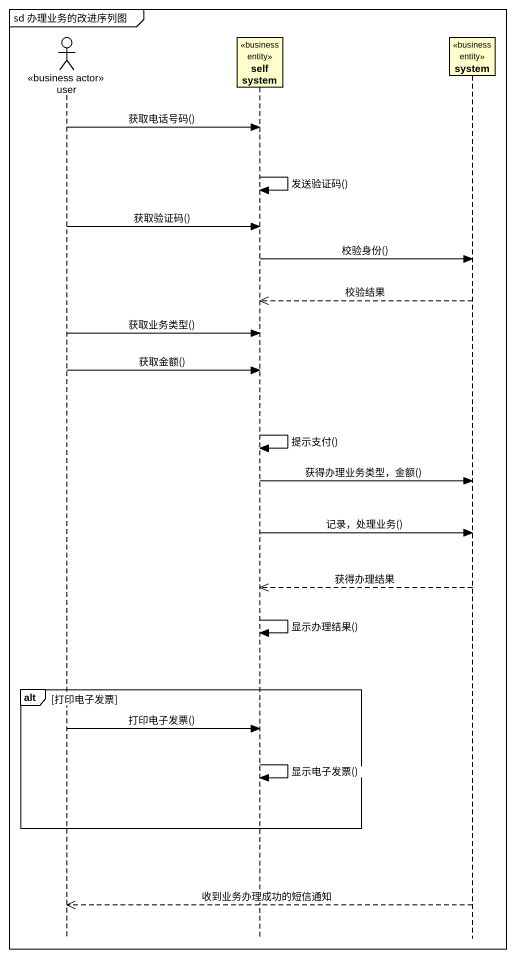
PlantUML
@startuml
mainframe sd 办理业务的改进序列图
hide footbox
actor user <<business actor>>
participant "self system" as self_system <<business entity>>
participant system <<business entity>>

user -> self_system : 获取电话号码()
self_system -> self_system : 发送验证码()
user -> self_system : 获取验证码()
self_system -> system : 校验身份()
system -->> self_system : 校验结果
user -> self_system : 获取业务类型()
user -> self_system : 获取金额()
self_system -> self_system : 提示支付()
self_system -> system : 获得办理业务类型，金额()
self_system -> system : 记录，处理业务()
system -->> self_system : 获得办理结果
self_system -> self_system : 显示办理结果()
alt 打印电子发票
  user -> self_system : 打印电子发票()
  self_system -> self_system : 显示电子发票()
end
system -->> user : 收到业务办理成功的短信通知
@enduml
